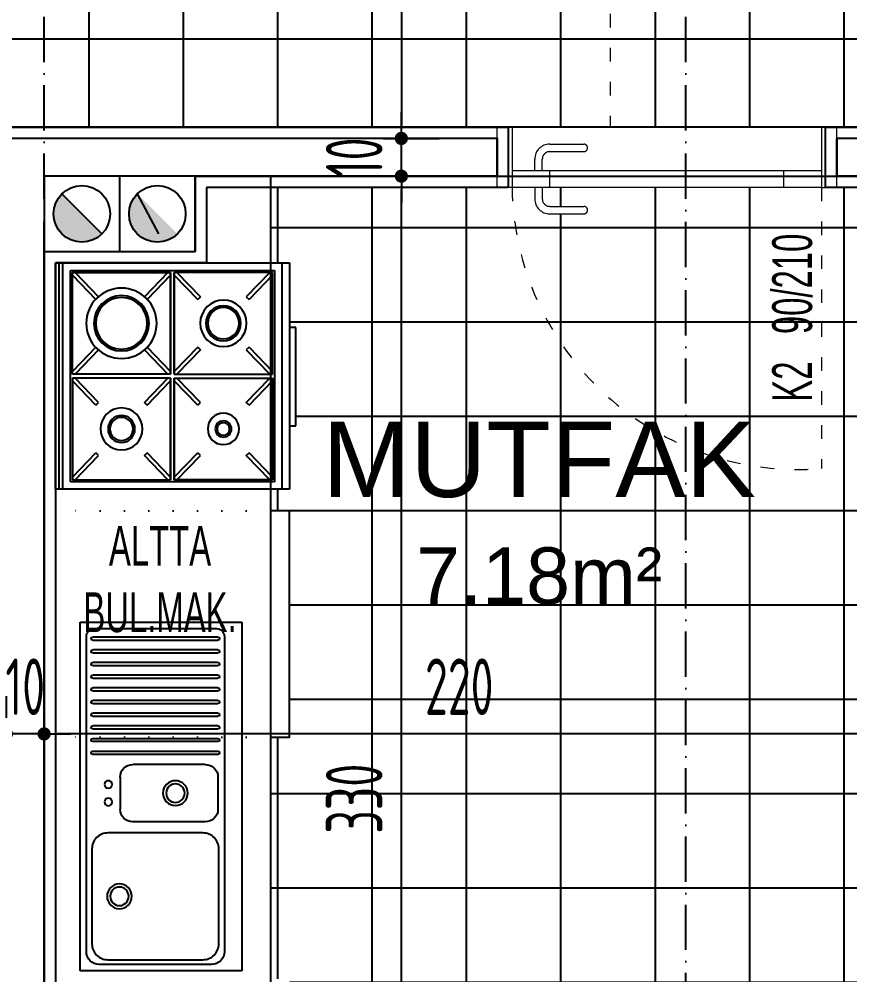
# Model space of a CAD drawing. Extents: x 41749 to 92598, y -24291 to 29432.
# Drawn here: x 64531.4 to 64751.6, y -23073 to -22819.7 of the extents above; entities that cross this region are included whole.
import ezdxf

# ---------------------------------------------------------------- set-up
doc = ezdxf.new("R2010")
doc.units = 0
doc.header["$MEASUREMENT"] = 0
doc.header["$PDMODE"] = 3
for name, pattern in [('ACAD_ISO03W100', [30, 12, -18]), ('ACAD_ISO10W100', [18, 12, -3, 0, -3]), ('DOT', [6.35, 0, -6.35])]:
    doc.linetypes.add(name, pattern=pattern)
doc.layers.get('0').update_dxf_attribs({"linetype": 'CONTINUOUS'})
doc.layers.get('Defpoints').update_dxf_attribs({"linetype": 'CONTINUOUS'})
for name, color, linetype in [('AKS', 10, 'CONTINUOUS'), ('DUVAR', 6, 'CONTINUOUS'), ('İÇ ÖLÇÜ', 95, 'CONTINUOUS'), ('MAHAL', 21, 'CONTINUOUS'), ('MERDIVEN', 3, 'CONTINUOUS'), ('OLCU', 3, 'CONTINUOUS'), ('P', 7, 'DOT'), ('SIVA', 7, 'CONTINUOUS'), ('tar', 12, 'CONTINUOUS'), ('TEFRIS', 12, 'CONTINUOUS'), ('tefriş', 12, 'CONTINUOUS'), ('YAZI', 7, 'CONTINUOUS')]:
    doc.layers.add(name, color=color, linetype=linetype)
for name, color, linetype, lineweight in [('KAPI-ACILIM1', 13, 'ACAD_ISO03W100', 20), ('KAPI-ACILIM11', 13, 'ACAD_ISO03W100', 20), ('KAPI-GOR', 153, 'CONTINUOUS', 15), ('KAPI-KASA', 34, 'CONTINUOUS', 20)]:
    doc.layers.add(name, color=color, linetype=linetype, lineweight=lineweight)
doc.styles.add('mahal', font='arial.ttf', dxfattribs={"height": 70})
doc.styles.add('OLCU', font='isocpeur.ttf', dxfattribs={"width": 0.59})
doc.dimstyles.new('OLCU3', dxfattribs={"dimscale": 0.5, "dimtxt": 30, "dimasz": 7, "dimexe": 20, "dimexo": 0, "dimgap": 10, "dimtad": 1, "dimdec": 4, "dimrnd": 0.5, "dimdsep": 46, "dimtxsty": 'OLCU', "dimblk1": 'DOT', "dimblk2": 'DOT', "dimsah": 1, "dimcen": 0.09, "dimclrt": 4, "dimadec": 0, "dimazin": 0, "dimtfac": 1, "dimtdec": 4, "dimtix": 1, "dimtmove": 2, "dimatfit": 3, "dimfxl": 0, "dimtolj": 1, "dimtzin": 0, "dimarcsym": 0})

# ---------------------------------------------------------------- blocks, each defined once
blk = doc.blocks.new('7')
at = {"layer": 'tefriş'}
for p, q in [((-1840.16, 486.38), (-1900.16, 486.38)), ((-1900.16, 486.38), (-1900.16, 426.38)), ((-1840.16, 484.38), (-1900.16, 484.38)), ((-1900.16, 484.38), (-1900.16, 424.38)), ((-1840.16, 426.38), (-1840.16, 486.38)), ((-1840.16, 424.38), (-1840.16, 484.38)), ((-1842.16, 482.38), (-1898.16, 482.38)), ((-1898.16, 482.38), (-1898.16, 428.38)), ((-1870.66, 481.88), (-1897.66, 481.88)), ((-1897.66, 481.88), (-1897.66, 455.88)), ((-1870.66, 455.88), (-1870.66, 481.88)), ((-1869.66, 455.88), (-1869.66, 481.88)), ((-1869.66, 481.88), (-1842.66, 481.88)), ((-1842.66, 481.88), (-1842.66, 455.88)), ((-1842.16, 428.38), (-1842.16, 482.38)), ((-1891.19, 474.95), (-1890.5, 475.67)), ((-1877.83, 475.67), (-1877.14, 474.95)), ((-1891.19, 462.81), (-1890.5, 462.09)), ((-1877.83, 462.09), (-1877.14, 462.81)), ((-1897.66, 455.88), (-1870.66, 455.88)), ((-1870.66, 455.88), (-1897.66, 455.88)), ((-1897.66, 454.88), (-1870.66, 454.88)), ((-1870.66, 454.88), (-1897.66, 454.88)), ((-1897.66, 428.88), (-1897.66, 454.88)), ((-1870.66, 454.88), (-1870.66, 428.88)), ((-1842.66, 455.88), (-1869.66, 455.88)), ((-1869.66, 455.88), (-1842.66, 455.88)), ((-1869.66, 454.88), (-1869.66, 428.88)), ((-1842.66, 454.88), (-1869.66, 454.88)), ((-1869.66, 454.88), (-1842.66, 454.88)), ((-1842.66, 428.88), (-1842.66, 454.88)), ((-1898.16, 428.38), (-1842.16, 428.38)), ((-1898.16, 428.38), (-1898.16, 428.38)), ((-1870.66, 428.88), (-1897.66, 428.88)), ((-1869.66, 428.88), (-1842.66, 428.88)), ((-1900.16, 426.38), (-1840.16, 426.38)), ((-1900.16, 424.38), (-1840.16, 424.38)), ((-1883.03, 424.38), (-1857.02, 424.38))]:
    blk.add_line(p, q, dxfattribs=at)
at = {"layer": 'tefriş', "color": 8}
for p, q in [((-1840.16, 485.41), (-1900.16, 485.41)), ((-1896.94, 481.88), (-1890.5, 475.67)), ((-1877.83, 475.67), (-1871.38, 481.88)), ((-1862.5, 475.67), (-1868.94, 481.88)), ((-1843.38, 481.88), (-1849.83, 475.67)), ((-1897.66, 481.19), (-1891.19, 474.95)), ((-1877.14, 474.95), (-1870.66, 481.19)), ((-1863.19, 474.95), (-1869.66, 481.19)), ((-1842.66, 481.19), (-1849.14, 474.95)), ((-1862.5, 475.67), (-1863.19, 474.95)), ((-1849.14, 474.95), (-1849.83, 475.67)), ((-1897.66, 456.57), (-1891.19, 462.81)), ((-1896.94, 455.88), (-1890.5, 462.09)), ((-1877.83, 462.09), (-1871.38, 455.88)), ((-1877.14, 462.81), (-1870.66, 456.57)), ((-1863.19, 462.81), (-1869.66, 456.57)), ((-1862.5, 462.09), (-1868.94, 455.88)), ((-1862.5, 462.09), (-1863.19, 462.81)), ((-1849.14, 462.81), (-1849.83, 462.09)), ((-1843.38, 455.88), (-1849.83, 462.09)), ((-1842.66, 456.57), (-1849.14, 462.81)), ((-1897.66, 454.19), (-1891.19, 447.95)), ((-1896.94, 454.88), (-1890.5, 448.67)), ((-1877.83, 448.67), (-1871.38, 454.88)), ((-1877.14, 447.95), (-1870.66, 454.19)), ((-1863.19, 447.95), (-1869.66, 454.19)), ((-1862.5, 448.67), (-1868.94, 454.88)), ((-1843.38, 454.88), (-1849.83, 448.67)), ((-1842.66, 454.19), (-1849.14, 447.95)), ((-1891.19, 447.95), (-1890.5, 448.67)), ((-1877.83, 448.67), (-1877.14, 447.95)), ((-1862.5, 448.67), (-1863.19, 447.95)), ((-1849.14, 447.95), (-1849.83, 448.67)), ((-1897.66, 429.57), (-1891.19, 435.81)), ((-1891.19, 435.81), (-1890.5, 435.09)), ((-1877.83, 435.09), (-1877.14, 435.81)), ((-1877.14, 435.81), (-1870.66, 429.57)), ((-1863.19, 435.81), (-1869.66, 429.57)), ((-1862.5, 435.09), (-1863.19, 435.81)), ((-1849.14, 435.81), (-1849.83, 435.09)), ((-1842.66, 429.57), (-1849.14, 435.81)), ((-1896.94, 428.88), (-1890.5, 435.09)), ((-1877.83, 435.09), (-1871.38, 428.88)), ((-1862.5, 435.09), (-1868.94, 428.88)), ((-1843.38, 428.88), (-1849.83, 435.09)), ((-1883.03, 422.71), (-1883.03, 424.38)), ((-1857.02, 424.38), (-1857.02, 422.71)), ((-1857.02, 422.71), (-1883.03, 422.71))]:
    blk.add_line(p, q, dxfattribs=at)
at = {"layer": 'tefriş'}
for centre, radius in [((-1884.16, 468.88), 9.33), ((-1856.16, 468.88), 5.57), ((-1884.16, 441.88), 6.15), ((-1856.16, 441.88), 4.15)]:
    blk.add_circle(centre, radius, dxfattribs=at)
at = {"layer": 'tefriş', "color": 8}
for centre, radius in [((-1884.16, 468.88), 7.33), ((-1884.16, 468.88), 6.83), ((-1856.16, 468.88), 3.57), ((-1856.16, 468.88), 3.07), ((-1884.16, 441.88), 4.65), ((-1884.16, 441.88), 4.15), ((-1856.16, 441.88), 2.15), ((-1856.16, 441.88), 1.65)]:
    blk.add_circle(centre, radius, dxfattribs=at)
blk = doc.blocks.new('64')
at = {"layer": 'tefriş'}
for p, q in [((-91.96, 1785.92), (-91.96, 1675.92)), ((-40.96, 1785.92), (-91.96, 1785.92)), ((-40.96, 1675.92), (-40.96, 1785.92)), ((-50.43, 1783.92), (-85.96, 1783.92)), ((-89.96, 1779.92), (-89.96, 1680.42)), ((-46.43, 1680.42), (-46.43, 1779.92)), ((-87.46, 1677.92), (-48.93, 1677.92)), ((-91.96, 1675.92), (-40.96, 1675.92))]:
    blk.add_line(p, q, dxfattribs=at)
at = {"layer": 'tefriş', "color": 8}
for p, q in [((-52.43, 1738.92), (-75.3, 1738.92)), ((-79.3, 1724.82), (-79.3, 1734.92)), ((-48.43, 1724.82), (-48.43, 1734.92)), ((-52.43, 1720.82), (-75.3, 1720.82)), ((-48.45, 1717.62), (-87.94, 1717.62)), ((-87.94, 1716.62), (-48.45, 1716.62)), ((-48.45, 1713.62), (-87.94, 1713.62)), ((-87.94, 1712.62), (-48.45, 1712.62)), ((-87.94, 1709.62), (-48.45, 1709.62)), ((-48.45, 1708.62), (-87.94, 1708.62)), ((-87.94, 1705.62), (-48.45, 1705.62)), ((-48.45, 1704.62), (-87.94, 1704.62)), ((-87.94, 1701.62), (-48.45, 1701.62)), ((-48.45, 1700.62), (-87.94, 1700.62)), ((-87.94, 1697.62), (-48.45, 1697.62)), ((-48.45, 1696.62), (-87.94, 1696.62)), ((-87.94, 1693.62), (-48.45, 1693.62)), ((-48.45, 1692.62), (-87.94, 1692.62)), ((-87.94, 1689.62), (-48.45, 1689.62)), ((-48.45, 1688.62), (-87.94, 1688.62)), ((-87.94, 1685.62), (-48.45, 1685.62)), ((-48.45, 1684.62), (-87.94, 1684.62)), ((-87.94, 1681.62), (-48.45, 1681.62)), ((-48.45, 1680.62), (-87.94, 1680.62))]:
    blk.add_line(p, q, dxfattribs=at)
blk.add_lwpolyline([(-88.19, 1747.42), (-88.19, 1777.42, -0.414214), (-83.19, 1782.42), (-53.19, 1782.42, -0.414214), (-48.19, 1777.42), (-48.19, 1747.42, -0.414214), (-53.19, 1742.42), (-83.19, 1742.42, -0.414214)], format="xyb", close=True, dxfattribs=at)
for centre, radius in [((-79.51, 1762.42), 3.92), ((-79.51, 1762.42), 2.92), ((-83.03, 1732.62), 1.2), ((-61.86, 1729.87), 3.92), ((-61.86, 1729.87), 2.92), ((-83.03, 1727.13), 1.2)]:
    blk.add_circle(centre, radius, dxfattribs=at)
at = {"layer": 'tefriş'}
for centre, radius, start, end in [((-85.96, 1779.92), 4, 90, 180), ((-50.43, 1779.92), 4, 0, 90), ((-87.46, 1680.42), 2.5, 180, 270), ((-48.93, 1680.42), 2.5, 270, 360)]:
    blk.add_arc(centre, radius, start, end, dxfattribs=at)
at = {"layer": 'tefriş', "color": 8}
for centre, radius, start, end in [((-75.3, 1734.92), 4, 90, 180), ((-52.43, 1734.92), 4, 0, 90), ((-75.3, 1724.82), 4, 180, 270), ((-52.43, 1724.82), 4, 270, 0), ((-87.94, 1717.12), 0.5, 90, 270), ((-48.45, 1717.12), 0.5, 270, 90), ((-87.94, 1713.12), 0.5, 90, 270), ((-48.45, 1713.12), 0.5, 270, 90), ((-87.94, 1709.12), 0.5, 90, 270), ((-48.45, 1709.12), 0.5, 270, 90), ((-87.94, 1705.12), 0.5, 90, 270), ((-48.45, 1705.12), 0.5, 270, 90), ((-87.94, 1701.12), 0.5, 90, 270), ((-48.45, 1701.12), 0.5, 270, 90), ((-87.94, 1697.12), 0.5, 90, 270), ((-48.45, 1697.12), 0.5, 270, 90), ((-87.94, 1693.12), 0.5, 90, 270), ((-48.45, 1693.12), 0.5, 270, 90), ((-87.94, 1689.12), 0.5, 90, 270), ((-48.45, 1689.12), 0.5, 270, 90), ((-87.94, 1685.12), 0.5, 90, 270), ((-48.45, 1685.12), 0.5, 270, 90), ((-87.94, 1681.12), 0.5, 90, 270), ((-48.45, 1681.12), 0.5, 270, 90)]:
    blk.add_arc(centre, radius, start, end, dxfattribs=at)
blk = doc.blocks.new('DOT')
at = {"color": 0, "linetype": 'ByBlock'}
blk.add_line((-0.5, 0), (-1, 0), dxfattribs=at)
at = {"color": 0, "linetype": 'ByBlock', "const_width": 0.5}
blk.add_lwpolyline([(-0.25, 0, 1), (0.25, 0, 1)], format="xyb", close=True, dxfattribs=at)
blk = doc.blocks.new('*D1469')
at = {"layer": 'Defpoints', "color": 0, "transparency": 16777216}
for p in [(64758.06, -23009.17), (64758.06, -23076.16), (64768.06, -23076.16)]:
    blk.add_point(p, dxfattribs=at)
at = {"layer": 'İÇ ÖLÇÜ', "color": 0, "lineweight": -2, "transparency": 16777216}
for p, q in [((64758.06, -23034.17), (64758.06, -22999.17)), ((64768.06, -23034.17), (64768.06, -22999.17)), ((64754.56, -23009.17), (64751.06, -23009.17)), ((64768.06, -23009.17), (64758.06, -23009.17)), ((64771.56, -23009.17), (64775.06, -23009.17))]:
    blk.add_line(p, q, dxfattribs=at)
at = {"layer": 'İÇ ÖLÇÜ', "color": 0, "lineweight": -2, "transparency": 16777216, "xscale": 3.5, "yscale": 3.5, "zscale": 3.5}
blk.add_blockref('DOT', (64758.06, -23009.17), dxfattribs=at)
at = {"layer": 'İÇ ÖLÇÜ', "color": 0, "lineweight": -2, "transparency": 16777216, "xscale": 3.5, "yscale": 3.5, "zscale": 3.5, "rotation": 180}
blk.add_blockref('DOT', (64768.06, -23009.17), dxfattribs=at)
at = {"layer": 'İÇ ÖLÇÜ', "color": 4, "transparency": 16777216, "insert": (64763.06, -22996.67), "char_height": 15, "attachment_point": 5, "style": 'OLCU'}
blk.add_mtext('\\A1;10', dxfattribs=at)
blk = doc.blocks.new('*D1748')
at = {"layer": 'Defpoints', "color": 0, "transparency": 16777216}
for p in [(64538.06, -23009.17), (64758.06, -23076.16), (64538.06, -23122.2)]:
    blk.add_point(p, dxfattribs=at)
at = {"layer": 'İÇ ÖLÇÜ', "color": 0, "lineweight": -2, "transparency": 16777216}
for p, q in [((64538.06, -23034.17), (64538.06, -22999.17)), ((64758.06, -23034.17), (64758.06, -22999.17)), ((64754.56, -23009.17), (64541.56, -23009.17))]:
    blk.add_line(p, q, dxfattribs=at)
at = {"layer": 'İÇ ÖLÇÜ', "color": 0, "lineweight": -2, "transparency": 16777216, "xscale": 3.5, "yscale": 3.5, "zscale": 3.5, "rotation": 180}
blk.add_blockref('DOT', (64538.06, -23009.17), dxfattribs=at)
at = {"layer": 'İÇ ÖLÇÜ', "color": 0, "lineweight": -2, "transparency": 16777216, "xscale": 3.5, "yscale": 3.5, "zscale": 3.5}
blk.add_blockref('DOT', (64758.06, -23009.17), dxfattribs=at)
at = {"layer": 'İÇ ÖLÇÜ', "color": 4, "transparency": 16777216, "insert": (64648.06, -22996.67), "char_height": 15, "attachment_point": 5, "style": 'OLCU'}
blk.add_mtext('\\A1;220', dxfattribs=at)
blk = doc.blocks.new('*D1470')
at = {"layer": 'Defpoints', "color": 0, "transparency": 16777216}
for p in [(64528.06, -23009.17), (64528.06, -23122.2), (64538.06, -23122.2)]:
    blk.add_point(p, dxfattribs=at)
at = {"layer": 'İÇ ÖLÇÜ', "color": 0, "lineweight": -2, "transparency": 16777216}
for p, q in [((64528.06, -23034.17), (64528.06, -22999.17)), ((64538.06, -23034.17), (64538.06, -22999.17)), ((64524.56, -23009.17), (64521.06, -23009.17)), ((64538.06, -23009.17), (64528.06, -23009.17)), ((64541.56, -23009.17), (64545.06, -23009.17))]:
    blk.add_line(p, q, dxfattribs=at)
at = {"layer": 'İÇ ÖLÇÜ', "color": 0, "lineweight": -2, "transparency": 16777216, "xscale": 3.5, "yscale": 3.5, "zscale": 3.5}
blk.add_blockref('DOT', (64528.06, -23009.17), dxfattribs=at)
at = {"layer": 'İÇ ÖLÇÜ', "color": 0, "lineweight": -2, "transparency": 16777216, "xscale": 3.5, "yscale": 3.5, "zscale": 3.5, "rotation": 180}
blk.add_blockref('DOT', (64538.06, -23009.17), dxfattribs=at)
at = {"layer": 'İÇ ÖLÇÜ', "color": 4, "transparency": 16777216, "insert": (64533.06, -22996.67), "char_height": 15, "attachment_point": 5, "style": 'OLCU'}
blk.add_mtext('\\A1;10', dxfattribs=at)
blk = doc.blocks.new('*D1558')
at = {"layer": 'Defpoints', "color": 0, "transparency": 16777216}
for p in [(64482.35, -22851.34), (64533.06, -22851.34), (64528.06, -22861.34)]:
    blk.add_point(p, dxfattribs=at)
at = {"layer": 'İÇ ÖLÇÜ', "color": 0, "lineweight": -2, "transparency": 16777216}
for p, q in [((64482.35, -22847.84), (64482.35, -22844.34)), ((64507.35, -22851.34), (64472.35, -22851.34)), ((64482.35, -22861.34), (64482.35, -22851.34)), ((64507.35, -22861.34), (64472.35, -22861.34)), ((64482.35, -22864.84), (64482.35, -22868.34))]:
    blk.add_line(p, q, dxfattribs=at)
at = {"layer": 'İÇ ÖLÇÜ', "color": 0, "lineweight": -2, "transparency": 16777216, "xscale": 3.5, "yscale": 3.5, "zscale": 3.5}
for p, rotation in [((64482.35, -22851.34), 270), ((64482.35, -22861.34), 90)]:
    blk.add_blockref('DOT', p, dxfattribs=dict(at, rotation=rotation))
at = {"layer": 'İÇ ÖLÇÜ', "color": 4, "transparency": 16777216, "insert": (64469.85, -22856.34), "char_height": 15, "attachment_point": 5, "rotation": 90, "style": 'OLCU'}
blk.add_mtext('\\A1;10', dxfattribs=at)
blk = doc.blocks.new('*D1756')
at = {"layer": 'Defpoints', "color": 0, "transparency": 16777216}
for p in [(64627.95, -22861.34), (64632.72, -22861.34), (64682.6, -23191.34)]:
    blk.add_point(p, dxfattribs=at)
at = {"layer": 'İÇ ÖLÇÜ', "color": 0, "lineweight": -2, "transparency": 16777216}
for p, q in [((64627.95, -22861.34), (64642.72, -22861.34)), ((64632.72, -23187.84), (64632.72, -22864.84)), ((64657.72, -23191.34), (64622.72, -23191.34))]:
    blk.add_line(p, q, dxfattribs=at)
at = {"layer": 'İÇ ÖLÇÜ', "color": 0, "lineweight": -2, "transparency": 16777216, "xscale": 3.5, "yscale": 3.5, "zscale": 3.5}
for p, rotation in [((64632.72, -22861.34), 90), ((64632.72, -23191.34), 270)]:
    blk.add_blockref('DOT', p, dxfattribs=dict(at, rotation=rotation))
at = {"layer": 'İÇ ÖLÇÜ', "color": 4, "transparency": 16777216, "insert": (64620.22, -23026.34), "char_height": 15, "attachment_point": 5, "rotation": 90, "style": 'OLCU'}
blk.add_mtext('\\A1;330', dxfattribs=at)
blk = doc.blocks.new('*D1567')
at = {"layer": 'Defpoints', "color": 0, "transparency": 16777216}
for p in [(64627.95, -22851.34), (64632.72, -22851.34), (64627.95, -22861.34)]:
    blk.add_point(p, dxfattribs=at)
at = {"layer": 'İÇ ÖLÇÜ', "color": 0, "lineweight": -2, "transparency": 16777216}
for p, q in [((64632.72, -22847.84), (64632.72, -22844.34)), ((64627.95, -22851.34), (64642.72, -22851.34)), ((64632.72, -22861.34), (64632.72, -22851.34)), ((64627.95, -22861.34), (64642.72, -22861.34)), ((64632.72, -22864.84), (64632.72, -22868.34))]:
    blk.add_line(p, q, dxfattribs=at)
at = {"layer": 'İÇ ÖLÇÜ', "color": 0, "lineweight": -2, "transparency": 16777216, "xscale": 3.5, "yscale": 3.5, "zscale": 3.5}
for p, rotation in [((64632.72, -22851.34), 270), ((64632.72, -22861.34), 90)]:
    blk.add_blockref('DOT', p, dxfattribs=dict(at, rotation=rotation))
at = {"layer": 'İÇ ÖLÇÜ', "color": 4, "transparency": 16777216, "insert": (64620.22, -22856.34), "char_height": 15, "attachment_point": 5, "rotation": 90, "style": 'OLCU'}
blk.add_mtext('\\A1;10', dxfattribs=at)
blk = doc.blocks.new('*D1691')
at = {"layer": 'Defpoints', "color": 0, "transparency": 16777216}
for p in [(63363.06, -23051.34), (65183.06, -23051.34), (63363.06, -23491.34)]:
    blk.add_point(p, dxfattribs=at)
at = {"layer": 'OLCU', "color": 0, "lineweight": -2, "transparency": 16777216}
for p, q in [((63363.06, -23466.34), (63363.06, -23501.34)), ((65183.06, -23466.34), (65183.06, -23501.34)), ((65179.56, -23491.34), (63366.56, -23491.34))]:
    blk.add_line(p, q, dxfattribs=at)
at = {"layer": 'OLCU', "color": 0, "lineweight": -2, "transparency": 16777216, "xscale": 3.5, "yscale": 3.5, "zscale": 3.5, "rotation": 180}
blk.add_blockref('DOT', (63363.06, -23491.34), dxfattribs=at)
at = {"layer": 'OLCU', "color": 0, "lineweight": -2, "transparency": 16777216, "xscale": 3.5, "yscale": 3.5, "zscale": 3.5}
blk.add_blockref('DOT', (65183.06, -23491.34), dxfattribs=at)
at = {"layer": 'OLCU', "color": 4, "transparency": 16777216, "insert": (64273.06, -23478.84), "char_height": 15, "attachment_point": 5, "style": 'OLCU'}
blk.add_mtext('\\A1;1820', dxfattribs=at)
blk = doc.blocks.new('*D1773')
at = {"layer": 'Defpoints', "color": 0, "transparency": 16777216}
for p in [(64627.95, -22731.34), (64632.72, -22851.34), (64650.88, -22851.34)]:
    blk.add_point(p, dxfattribs=at)
at = {"layer": 'İÇ ÖLÇÜ', "color": 0, "lineweight": -2, "transparency": 16777216}
for p, q in [((64632.59, -22731.34), (64642.72, -22731.34)), ((64632.72, -22734.84), (64632.72, -22847.84)), ((64632.84, -22851.34), (64622.72, -22851.34))]:
    blk.add_line(p, q, dxfattribs=at)
at = {"layer": 'İÇ ÖLÇÜ', "color": 0, "lineweight": -2, "transparency": 16777216, "xscale": 3.5, "yscale": 3.5, "zscale": 3.5}
for p, rotation in [((64632.72, -22731.34), 90), ((64632.72, -22851.34), 270)]:
    blk.add_blockref('DOT', p, dxfattribs=dict(at, rotation=rotation))
at = {"layer": 'İÇ ÖLÇÜ', "color": 4, "transparency": 16777216, "insert": (64620.22, -22791.34), "char_height": 15, "attachment_point": 5, "rotation": 90, "style": 'OLCU'}
blk.add_mtext('\\A1;120', dxfattribs=at)
blk = doc.blocks.new('*D1781')
at = {"layer": 'Defpoints', "color": 0, "transparency": 16777216}
for p in [(64735.37, -22641.34), (64816.74, -22641.34), (64821.36, -22851.34)]:
    blk.add_point(p, dxfattribs=at)
at = {"layer": 'İÇ ÖLÇÜ', "color": 0, "lineweight": -2, "transparency": 16777216}
for p, q in [((64791.74, -22641.34), (64826.74, -22641.34)), ((64816.74, -22847.84), (64816.74, -22644.84)), ((64821.36, -22851.34), (64806.74, -22851.34))]:
    blk.add_line(p, q, dxfattribs=at)
at = {"layer": 'İÇ ÖLÇÜ', "color": 0, "lineweight": -2, "transparency": 16777216, "xscale": 3.5, "yscale": 3.5, "zscale": 3.5}
for p, rotation in [((64816.74, -22641.34), 90), ((64816.74, -22851.34), 270)]:
    blk.add_blockref('DOT', p, dxfattribs=dict(at, rotation=rotation))
at = {"layer": 'İÇ ÖLÇÜ', "color": 4, "transparency": 16777216, "insert": (64804.24, -22772.67), "char_height": 15, "attachment_point": 5, "rotation": 90, "style": 'OLCU'}
blk.add_mtext('\\A1;210', dxfattribs=at)

msp = doc.modelspace()

# ---------------------------------------------------------------- hatches: boundary and pattern name
at = {"layer": 'MERDIVEN'}
for points in [[(64542.75942, -22866.03648, 0.198912367), (64540.56272, -22871.33978, 0.668178638), (64553.36602, -22876.64308)], [(64542.75942, -22866.03648, 0.198912367), (64540.56272, -22871.33978, 0.668178638), (64553.36602, -22876.64308)], [(64562.75942, -22866.03648, 0.198912367), (64560.56272, -22871.33978, 0.668178638), (64573.36602, -22876.64308)], [(64562.75942, -22866.03648, 0.198912367), (64560.56272, -22871.33978, 0.668178638), (64573.36602, -22876.64308)]]:
    msp.add_hatch(color=256, dxfattribs=at).paths.add_polyline_path(points)
at = {"layer": 'tar'}
h = msp.add_hatch(dxfattribs=at)
h.set_pattern_fill('ANSI37', color=256, scale=200, angle=45, style=0)
h.paths.add_polyline_path([(64845.06272, -22748.33978), (64845.06272, -22747.33978), (64845.06272, -22665.33978), (64845.06272, -22661.33978), (64845.06272, -22644.33978), (64835.06272, -22644.33978), (64835.06272, -22644.33975), (64834.06272, -22644.33975), (64752.06272, -22644.33975), (64751.04659, -22644.33975), (64751.04659, -22644.33978), (64743.06272, -22644.33978), (64743.06272, -22681.33978, -0.414213562), (64748.06272, -22686.33978, -0.414213562), (64743.06272, -22691.33978), (64743.06272, -22736.33978), (64708.06272, -22736.33978), (64708.06272, -22848.33978), (64744.06272, -22848.33978), (64748.06272, -22848.33978), (64748.06272, -22848.33978), (64845.06272, -22848.33978)])
h.paths.add_polyline_path([(64708.06272, -22736.33978), (64538.06272, -22736.33978), (64538.06272, -22848.33978), (64661.06272, -22848.33978), (64662.06272, -22848.33978), (64708.06272, -22848.33978)])
h.paths.add_polyline_path([(64538.06272, -22736.33978), (64537.66161, -22736.33978), (64538.06272, -22734.43163), (64538.06272, -22710.12579), (64532.55234, -22736.33978), (64528.06272, -22736.33978), (64528.06272, -22848.33978), (64538.06272, -22848.33978)])
h.paths.add_polyline_path([(64528.06272, -22736.33978), (64532.55234, -22736.33978), (64533.60337, -22731.33978), (64523.06272, -22731.33978), (64523.06272, -22848.33978), (64528.06272, -22848.33978)])
h.paths.add_polyline_path([(64523.06272, -22736.33978), (64431.06272, -22736.33978), (64431.06272, -22848.33978), (64436.06272, -22848.33978), (64437.06272, -22848.33978), (64519.06272, -22848.33978), (64523.06272, -22848.33978)])
h.paths.add_polyline_path([(64608.96846, -22802.61228), (64608.96846, -22780.06728), (64631.46846, -22780.06728), (64631.46846, -22802.61228)], flags=24)
h.paths.add_polyline_path([(64648.84944, -22760.47684), (64674.04944, -22760.47684), (64674.04944, -22782.97684), (64648.84944, -22782.97684)], flags=24)
h.paths.add_polyline_path([(64458.59593, -22804.22728), (64458.59593, -22783.45228), (64481.09593, -22783.45228), (64481.09593, -22804.22728)], flags=24)
h.paths.add_polyline_path([(64449.72362, -22738.48778), (64465.49033, -22738.48778), (64465.49033, -22753.69924), (64449.72362, -22753.69924)], flags=24)
h = msp.add_hatch(dxfattribs=at)
h.set_pattern_fill('ANSI37', color=256, scale=200, angle=45, style=0)
h.paths.add_polyline_path([(64755.06272, -22864.33978), (64745.06272, -22864.33978), (64744.06272, -22864.33978), (64744.06272, -22938.83978, -0.121951585), (64708.06272, -22932.95593), (64708.06272, -23111.33978), (64755.06272, -23111.33978), (64755.06272, -23096.33978)])
h.paths.add_polyline_path([(64744.06272, -22864.33978), (64708.06272, -22864.33978), (64708.06272, -22932.95593, 0.121951585), (64744.06272, -22938.83978)])
h.paths.add_polyline_path([(64708.06272, -22932.95593), (64708.06272, -22864.33978), (64670.06272, -22864.33978), (64670.06272, -22867.33978, 0.414213562), (64672.06272, -22869.33978), (64681.06272, -22869.33978, -1), (64681.06272, -22871.33978), (64672.06272, -22871.33978, -0.414213562), (64668.06272, -22867.33978), (64668.06272, -22864.33978), (64662.06272, -22864.33978, 0.295965943)], flags=16)
h.paths.add_polyline_path([(64662.06272, -22864.33978), (64658.06272, -22864.33978), (64598.06272, -22864.33978), (64598.06272, -22884.33978), (64603.06272, -22884.33978), (64603.06272, -22901.4776), (64604.73631, -22901.4776), (64604.73631, -22927.48188), (64603.06272, -22927.48188), (64603.06272, -22944.33978), (64598.06272, -22944.33978), (64598.06272, -22950.07558), (64603.06272, -22950.07558), (64603.06272, -23010.07558), (64598.06272, -23010.07558), (64598.06272, -23074.1245), (64603.06272, -23074.1245), (64603.06272, -23111.33978), (64708.06272, -23111.33978), (64708.06272, -22932.95593, -0.295965943)])
h.paths.add_polyline_path([(64696.35107, -23152.89339), (64673.19939, -23186.33978), (64708.06272, -23186.33978), (64708.06272, -23167.40011, 0.075328819)], flags=17)
h.paths.add_polyline_path([(64715.30357, -23186.33978), (64723.06272, -23186.33978), (64723.06272, -23188.33978), (64755.06319, -23188.33978), (64755.06319, -23187.33978), (64755.06319, -23115.33978), (64755.06319, -23114.33978), (64755.06272, -23114.33978), (64755.06272, -23111.33978), (64708.06272, -23111.33978), (64708.06272, -23167.40011, -0.082009777)])
h.paths.add_polyline_path([(64696.35107, -23152.89339, -0.075328819), (64708.06272, -23167.40011), (64708.06272, -23111.33978), (64603.06272, -23111.33978), (64603.06272, -23134.1245), (64598.06272, -23134.1245), (64598.06272, -23188.33978), (64603.06272, -23188.33978), (64603.06272, -23186.33978), (64673.19939, -23186.33978)])
h.paths.add_polyline_path([(64607.87826, -22921.34147), (64730.60677, -22921.34147), (64730.60677, -22979.99199), (64607.87826, -22979.99199)], flags=9)
h.paths.add_polyline_path([(64635.90522, -22985.41813), (64660.22022, -22985.41813), (64660.22022, -23007.91813), (64635.90522, -23007.91813)], flags=24)
h.paths.add_polyline_path([(64608.96846, -23038.49728), (64608.96846, -23014.18228), (64631.46846, -23014.18228), (64631.46846, -23038.49728)], flags=24)
h.paths.add_polyline_path([(64731.50272, -23116.85226), (64749.62272, -23116.85226), (64749.62272, -23139.35226), (64731.50272, -23139.35226)], flags=24)
h.paths.add_polyline_path([(64651.79022, -23116.85226), (64674.33522, -23116.85226), (64674.33522, -23139.35226), (64651.79022, -23139.35226)], flags=24)
h.paths.add_polyline_path([(64728.23414, -22923.21829), (64728.23414, -22874.46999), (64744.4343, -22874.46999), (64744.4343, -22923.21829)], flags=24)

# ---------------------------------------------------------------- linework, layer by layer
at = {"layer": 'AKS', "linetype": 'ACAD_ISO10W100'}
for p, q in [((64538.06272, -23591.33978), (64538.06272, -21978.06351)), ((64708.06272, -23591.33978), (64708.06272, -21978.06351))]:
    msp.add_line(p, q, dxfattribs=at)
at = {"layer": 'DUVAR'}
for p, q in [((64658.06272, -22851.33978), (64523.06272, -22851.33978)), ((64658.06272, -22851.33978), (64533.06272, -22851.33978)), ((64548.06272, -22851.33978), (64548.06272, -22851.33978)), ((64658.05932, -22851.33978), (64658.05932, -22861.33978)), ((64658.06272, -22851.33975), (64658.06272, -22861.33975)), ((64658.06272, -22861.33978), (64658.06272, -22851.33978)), ((64658.06272, -22861.33978), (64658.06272, -22851.33978)), ((64658.06272, -22861.33978), (64658.06272, -22851.33978)), ((64658.06272, -22851.33978), (64658.06272, -22861.33978)), ((64658.06272, -22851.33978), (64658.06272, -22861.33978)), ((64658.06272, -22861.33978), (64658.06272, -22851.33978)), ((64658.06272, -22861.33978), (64658.06272, -22851.33978)), ((64658.06272, -22851.33978), (64658.06272, -22861.33978)), ((64658.06272, -22861.33978), (64658.06272, -22851.33978)), ((64748.06272, -22851.33975), (64748.06272, -22861.33975)), ((64758.06272, -22851.33978), (64748.06272, -22851.33978)), ((64848.06272, -22851.33978), (64748.06272, -22851.33978)), ((64748.06272, -22851.33978), (64748.06272, -22861.33978)), ((64748.06272, -22861.33978), (64748.06272, -22851.33978)), ((64748.06272, -22861.33978), (64748.06272, -22851.33978)), ((64748.06272, -22861.33978), (64748.06272, -22851.33978)), ((64748.06272, -22851.33978), (64748.06272, -22861.33978)), ((64748.06272, -22861.33978), (64748.06272, -22851.33978)), ((64748.06272, -22851.33978), (64748.06272, -22861.33978)), ((64748.06272, -22861.33978), (64748.06272, -22851.33978)), ((64748.06272, -22861.33978), (64748.06272, -22851.33978)), ((64748.06272, -22861.33978), (64748.06272, -22851.33978)), ((64748.06272, -22851.33978), (64748.06272, -22861.33978)), ((64748.06272, -22851.33978), (64748.06272, -22861.33978)), ((64658.06272, -22861.33978), (64538.06272, -22861.33978)), ((64538.06272, -22861.33978), (64538.06272, -23156.33973)), ((64578.06272, -22861.33978), (64538.06272, -22861.33978)), ((64538.06272, -22861.33978), (64538.06272, -22881.33978)), ((64558.06272, -22861.33978), (64558.06272, -22881.33978)), ((64578.06272, -22861.33978), (64578.06272, -22881.33978)), ((64758.06272, -22861.33978), (64748.06272, -22861.33978)), ((64538.06272, -22881.33978), (64578.06272, -22881.33978))]:
    msp.add_line(p, q, dxfattribs=at)
at = {"layer": 'İÇ ÖLÇÜ'}
msp.add_lwpolyline([(64578.06272, -22861.33978), (64758.06272, -22861.33978), (64758.06319, -23191.33978), (64538.06272, -23191.33978), (64538.06272, -22881.33978), (64578.06272, -22881.33978)], close=True, dxfattribs=at)
at = {"layer": 'KAPI-ACILIM1', "ltscale": 0.3}
for p, q in [((64688.06272, -22746.33978), (64688.06272, -22848.33978)), ((64744.06272, -22864.33978), (64744.06272, -22938.83978))]:
    msp.add_line(p, q, dxfattribs=at)
msp.add_arc((64737.9452, -22863.19564), 75.89111, 180.8638296, 274.6235801, dxfattribs=at)
at = {"layer": 'KAPI-ACILIM11'}
for p, q in [((64672.06272, -22852.83978), (64681.06272, -22852.83978)), ((64672.06272, -22854.83978), (64681.06272, -22854.83978)), ((64668.06272, -22859.83978), (64668.06272, -22856.83978)), ((64670.06272, -22859.83978), (64670.06272, -22856.83978)), ((64668.06272, -22864.33978), (64668.06272, -22867.33978)), ((64670.06272, -22864.33978), (64670.06272, -22867.33978)), ((64672.06272, -22869.33978), (64681.06272, -22869.33978)), ((64672.06272, -22871.33978), (64681.06272, -22871.33978))]:
    msp.add_line(p, q, dxfattribs=at)
for centre, radius, start, end in [((64672.06272, -22856.83978), 4, 90, 180), ((64672.06272, -22856.83978), 2, 90, 180), ((64681.06272, -22853.83978), 1, 270, 90), ((64672.06272, -22867.33978), 4, 180, 270), ((64672.06272, -22867.33978), 2, 180, 270), ((64681.06272, -22870.33978), 1, 270, 90)]:
    msp.add_arc(centre, radius, start, end, dxfattribs=at)
at = {"layer": 'KAPI-GOR'}
msp.add_line((64662.06272, -22848.33978), (64744.06272, -22848.33978), dxfattribs=at)
at = {"layer": 'KAPI-KASA'}
for p, q in [((64662.06272, -22859.83978), (64744.06272, -22859.83978)), ((64672.06272, -22864.33978), (64672.06272, -22859.83978)), ((64734.06272, -22864.33978), (64734.06272, -22859.83978)), ((64744.06272, -22864.33978), (64662.06272, -22864.33978))]:
    msp.add_line(p, q, dxfattribs=at)
for points in [[(64662.06272, -22864.33978), (64658.06272, -22864.33978), (64658.06272, -22848.33978), (64662.06272, -22848.33978), (64662.06272, -22864.33978)], [(64744.06272, -22864.33978), (64748.06272, -22864.33978), (64748.06272, -22848.33978), (64744.06272, -22848.33978), (64744.06272, -22864.33978)]]:
    msp.add_lwpolyline(points, close=True, dxfattribs=at)
at = {"layer": 'MERDIVEN'}
for p, q in [((64542.75942, -22866.03648), (64553.36602, -22876.64308)), ((64542.75942, -22866.03648), (64553.36602, -22876.64308)), ((64562.75942, -22866.03648), (64568.36602, -22876.64308)), ((64562.75942, -22866.03648), (64568.36602, -22876.64308))]:
    msp.add_line(p, q, dxfattribs=at)
for centre in [(64548.06272, -22871.33978), (64548.06272, -22871.33978), (64568.06272, -22871.33978), (64568.06272, -22871.33978)]:
    msp.add_circle(centre, 7.5, dxfattribs=at)
at = {"layer": 'P'}
for p, q in [((64598.06272, -22950.07558), (64540.56272, -22950.07558)), ((64598.06272, -23010.07558), (64540.56272, -23010.07558))]:
    msp.add_line(p, q, dxfattribs=at)
at = {"layer": 'SIVA'}
for p, q in [((64520.06272, -22848.33978), (64661.06272, -22848.33978)), ((64661.06272, -22848.33978), (64661.06272, -22864.33978)), ((64745.06272, -22864.33978), (64745.06272, -22848.33978)), ((64745.06272, -22848.33978), (64845.06272, -22848.33978)), ((64658.06272, -22851.33978), (64658.05932, -22851.05857)), ((64658.05932, -22851.05857), (64658.05932, -22851.33978)), ((64658.05932, -22851.33978), (64658.06272, -22851.33978)), ((64661.06272, -22864.33978), (64581.06272, -22864.33978)), ((64581.06272, -22864.33978), (64581.06272, -22884.33978)), ((64755.06272, -22864.33978), (64745.06272, -22864.33978)), ((64581.06272, -22884.33978), (64541.06272, -22884.33978)), ((64541.06272, -22884.33978), (64541.06272, -23156.33973))]:
    msp.add_line(p, q, dxfattribs=at)
at = {"layer": 'tar'}
msp.add_lwpolyline([(64431.22061, -22644.33978), (64845.06272, -22644.33978), (64845.06272, -22848.33978), (64431.22061, -22848.33978)], close=True, dxfattribs=at)
at = {"layer": 'TEFRIS'}
msp.add_line((64598.06272, -22861.33978), (64598.06272, -23191.33978), dxfattribs=at)
at = {"layer": 'tefriş', "linetype": 'Continuous'}
msp.add_line((64598.06272, -22950.07558), (64598.06272, -23010.07558), dxfattribs=at)
msp.add_lwpolyline([(64598.06272, -23010.07558), (64603.06272, -23010.07558), (64603.06272, -22950.07558), (64598.06272, -22950.07558)], dxfattribs=at)

# ---------------------------------------------------------------- block references
at = {"layer": 'tefriş', "linetype": 'Continuous', "xscale": -1, "rotation": 90}
msp.add_blockref('7', (65027.44189, -24784.50271), dxfattribs=at)
at = {"layer": 'tefriş', "color": 8, "xscale": -0.8399999999965075, "yscale": 0.8399999999965075, "zscale": 0.84, "rotation": 180}
msp.add_blockref('64', (64624.81524, -21571.78611), dxfattribs=at)

# ---------------------------------------------------------------- texts
at = {"layer": 'MAHAL', "insert": (64669.24251, -22950.66673), "char_height": 20, "width": 318.296, "attachment_point": 5, "style": 'mahal'}
msp.add_mtext('{\\fArial|b0|i0|c186|p34;MUTFAK\\P\\fArial|b0|i0|c162|p34;\\H0.75x;7.18\\fArial|b0|i0|c186|p34;m²}', dxfattribs=at)
at = {"layer": 'YAZI', "char_height": 10.56, "width": 183.750336, "attachment_point": 5, "style": 'OLCU'}
for s, insert, rotation in [('{\\fArial|b0|i0|c162|p34;K2   90/210}', (64736.33422, -22898.84414), 90), ('{\\fArial|b0|i0|c162|p34;ALTTA \\PBUL.MAK.}', (64568.78011, -22968.18265), 0)]:
    msp.add_mtext(s, dxfattribs=dict(at, insert=insert, rotation=rotation))

# ---------------------------------------------------------------- dimensions: what is measured, and where the dimension line sits
at = {"layer": 'İÇ ÖLÇÜ'}
dim = msp.add_linear_dim(base=(64816.74171, -22641.33978), p1=(64821.36195, -22851.33978), p2=(64735.36559, -22641.33978), angle=90, dimstyle='OLCU3', dxfattribs=at)
dim.commit()
dim.dimension.update_dxf_attribs({"geometry": '*D1781', "text_midpoint": (64804.24171, -22772.6709), "dimtype": 160})
dim = msp.add_linear_dim(base=(64632.71846, -22851.33978), p1=(64627.94582, -22731.33978), p2=(64650.88205, -22851.33978), angle=90, dimstyle='OLCU3', override={"dimfxl": 0.25}, dxfattribs=at)
dim.commit()
dim.dimension.update_dxf_attribs({"geometry": '*D1773', "text_midpoint": (64620.21846, -22791.33978)})
for base, p1, p2, picture, middle in [((64482.34593, -22851.33978), (64528.06272, -22861.33978), (64533.06272, -22851.33978), '*D1558', (64469.84593, -22856.33978)), ((64632.71846, -22851.33978), (64627.94582, -22861.33978), (64627.94582, -22851.33978), '*D1567', (64620.21846, -22856.33978)), ((64632.71846, -22861.33978), (64682.60372, -23191.33978), (64627.94582, -22861.33978), '*D1756', (64620.21846, -23026.33978))]:
    dim = msp.add_linear_dim(base=base, p1=p1, p2=p2, angle=90, dimstyle='OLCU3', dxfattribs=at)
    dim.commit()
    dim.dimension.update_dxf_attribs({"geometry": picture, "text_midpoint": middle})
for base, p1, p2, picture, middle in [((64528.06272, -23009.16813), (64538.06272, -23122.20214), (64528.06272, -23122.20214), '*D1470', (64533.06272, -22996.66813)), ((64538.06272, -23009.16813), (64758.06272, -23076.16228), (64538.06272, -23122.20214), '*D1748', (64648.06272, -22996.66813)), ((64758.06272, -23009.16813), (64768.06272, -23076.16228), (64758.06272, -23076.16228), '*D1469', (64763.06272, -22996.66813))]:
    dim = msp.add_linear_dim(base=base, p1=p1, p2=p2, dimstyle='OLCU3', dxfattribs=at)
    dim.commit()
    dim.dimension.update_dxf_attribs({"geometry": picture, "text_midpoint": middle})
at = {"layer": 'OLCU'}
dim = msp.add_linear_dim(base=(63363.06272, -23491.33978), p1=(65183.06272, -23051.33978), p2=(63363.06272, -23051.33978), dimstyle='OLCU3', dxfattribs=at)
dim.commit()
dim.dimension.update_dxf_attribs({"geometry": '*D1691', "text_midpoint": (64273.06272, -23478.83978)})

doc.saveas('drawing.dxf')
